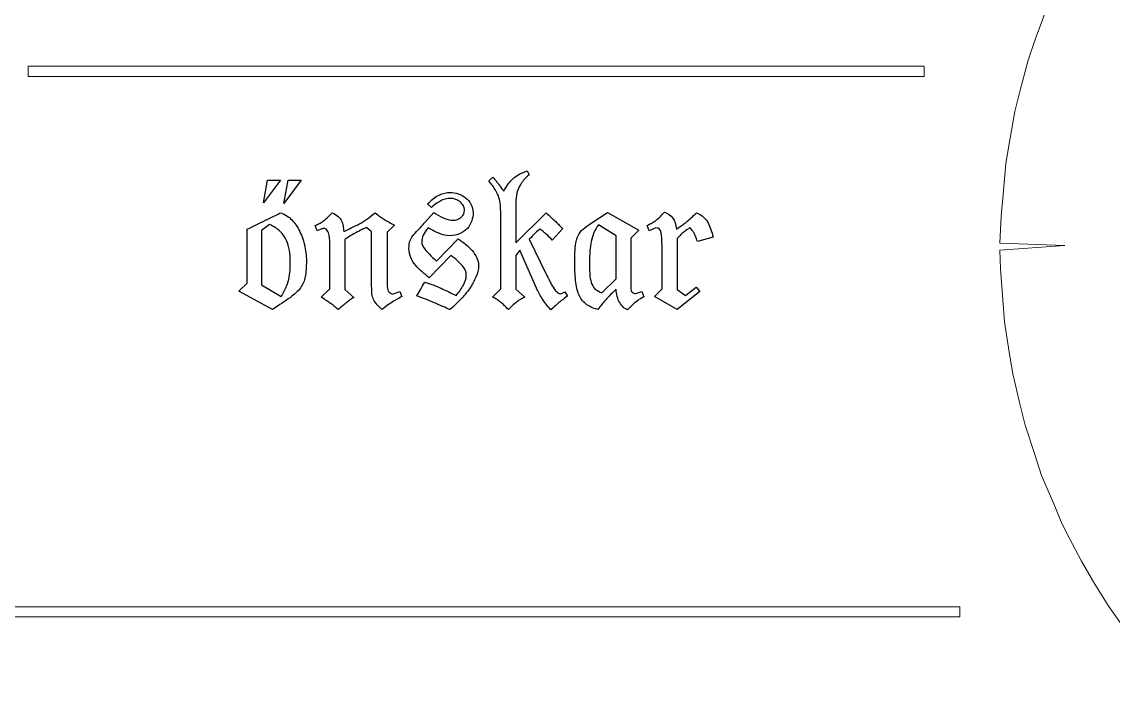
# Model space of a CAD drawing. Header units: millimetres. Extents: x -95 to 47, y 27 to 129.
# Drawn here: x -72.26 to -27.14, y 55.44 to 83.35 of the extents above; entities that cross this region are included whole.
import ezdxf

# ---------------------------------------------------------------- set-up
doc = ezdxf.new("R2010")
doc.units = ezdxf.units.MM
doc.header["$MEASUREMENT"] = 0
doc.layers.add('Capa 1', color=7, linetype='Continuous')

msp = doc.modelspace()

# ---------------------------------------------------------------- linework, layer by layer
at = {"layer": 'Capa 1', "color": 1, "lineweight": 18}
msp.add_lwpolyline([(-71.9987, 81.0924), (-34.9557, 81.0924), (-34.9557, 81.5086), (-71.9987, 81.5086), (-71.9987, 81.0924)], close=True, dxfattribs=at)
at = {"layer": 'Capa 1', "color": 1, "lineweight": 20}
msp.add_lwpolyline([(-73.6604, 58.7588), (-33.4844, 58.7588), (-33.4844, 59.1686), (-73.6604, 59.1686), (-73.6604, 58.7588)], close=True, dxfattribs=at)
at = {"layer": 'Capa 1', "color": 1, "lineweight": 18}
msp.add_open_spline([(-23.5908, 93.2665), (-23.5908, 93.2665), (-23.9907, 92.8844), (-23.9907, 92.8844), (-23.9907, 92.8844), (-23.9907, 92.8844), (-24.7502, 92.093), (-24.7502, 92.093), (-24.7502, 92.093), (-24.7502, 92.093), (-25.4702, 91.2786), (-25.4702, 91.2786), (-25.4702, 91.2786), (-25.4702, 91.2786), (-25.8741, 90.7823), (-25.8741, 90.7823), (-25.8741, 90.7823), (-25.8741, 90.7823), (-26.5427, 89.9193), (-26.5427, 89.9193), (-26.5427, 89.9193), (-26.5427, 89.9193), (-27.1755, 89.0296), (-27.1755, 89.0296), (-27.1755, 89.0296), (-27.1755, 89.0296), (-27.7714, 88.1148), (-27.7714, 88.1148), (-27.7714, 88.1148), (-27.7714, 88.1148), (-28.3294, 87.1764), (-28.3294, 87.1764), (-28.3294, 87.1764), (-28.3294, 87.1764), (-28.8485, 86.216), (-28.8485, 86.216), (-28.8485, 86.216), (-28.8485, 86.216), (-29.3279, 85.2351), (-29.3279, 85.2351), (-29.3279, 85.2351), (-29.3279, 85.2351), (-29.7668, 84.2355), (-29.7668, 84.2355), (-29.7668, 84.2355), (-29.7668, 84.2355), (-30.3627, 82.6103), (-30.3627, 82.6103), (-30.3627, 82.6103), (-30.3627, 82.6103), (-30.6603, 81.7567), (-30.6603, 81.7567), (-30.6603, 81.7567), (-30.6603, 81.7567), (-30.9813, 80.5181), (-30.9813, 80.5181), (-30.9813, 80.5181), (-30.9813, 80.5181), (-31.2081, 79.643), (-31.2081, 79.643), (-31.2081, 79.643), (-31.2081, 79.643), (-31.4268, 78.3823), (-31.4268, 78.3823), (-31.4268, 78.3823), (-31.4268, 78.3823), (-31.5813, 77.4916), (-31.5813, 77.4916), (-31.5813, 77.4916), (-31.5813, 77.4916), (-31.6963, 76.2173), (-31.6963, 76.2173), (-31.6963, 76.2173), (-31.6963, 76.2173), (-31.7775, 75.317), (-31.7775, 75.317), (-31.7775, 75.317), (-31.7775, 75.317), (-31.8221, 74.2048), (-31.8221, 74.2048), (-31.8221, 74.2048), (-31.8221, 74.2048), (-29.146, 74.1094), (-29.146, 74.1094), (-29.146, 74.1094), (-29.146, 74.1094), (-31.8325, 73.9071), (-31.8325, 73.9071), (-31.8325, 73.9071), (-31.8325, 73.9071), (-31.7954, 73.1336), (-31.7954, 73.1336), (-31.7954, 73.1336), (-31.7954, 73.1336), (-31.7013, 71.8576), (-31.7013, 71.8576), (-31.7013, 71.8576), (-31.7013, 71.8576), (-31.6348, 70.9561), (-31.6348, 70.9561), (-31.6348, 70.9561), (-31.6348, 70.9561), (-31.4367, 69.692), (-31.4367, 69.692), (-31.4367, 69.692), (-31.4367, 69.692), (-31.2967, 68.7989), (-31.2967, 68.7989), (-31.2967, 68.7989), (-31.2967, 68.7989), (-30.996, 67.5552), (-30.996, 67.5552), (-30.996, 67.5552), (-30.996, 67.5552), (-30.7835, 66.6766), (-30.7835, 66.6766), (-30.7835, 66.6766), (-30.7835, 66.6766), (-30.3821, 65.4617), (-30.3821, 65.4617), (-30.3821, 65.4617), (-30.3821, 65.4617), (-30.0985, 64.6034), (-30.0985, 64.6034), (-30.0985, 64.6034), (-30.0985, 64.6034), (-29.5992, 63.4253), (-29.5992, 63.4253), (-29.5992, 63.4253), (-29.5992, 63.4253), (-29.2464, 62.593), (-29.2464, 62.593), (-29.2464, 62.593), (-29.2464, 62.593), (-28.961, 62.0203), (-28.961, 62.0203), (-28.961, 62.0203), (-28.961, 62.0203), (-28.4508, 61.0551), (-28.4508, 61.0551), (-28.4508, 61.0551), (-28.4508, 61.0551), (-27.9016, 60.1115), (-27.9016, 60.1115), (-27.9016, 60.1115), (-27.9016, 60.1115), (-27.3143, 59.1912), (-27.3143, 59.1912), (-27.3143, 59.1912), (-27.3143, 59.1912), (-26.6898, 58.2957), (-26.6898, 58.2957), (-26.6898, 58.2957), (-26.6898, 58.2957), (-26.0292, 57.4265), (-26.0292, 57.4265), (-26.0292, 57.4265), (-26.0292, 57.4265), (-25.3336, 56.585), (-25.3336, 56.585), (-25.3336, 56.585), (-25.3336, 56.585), (-24.6042, 55.7727), (-24.6042, 55.7727), (-24.6042, 55.7727), (-24.6042, 55.7727), (-24.2965, 55.4415), (-24.2965, 55.4415)], degree=3, knots=[0, 0, 0, 0, 0.0232558, 0.0232558, 0.0232558, 0.0232558, 0.0465116, 0.0465116, 0.0465116, 0.0465116, 0.0697674, 0.0697674, 0.0697674, 0.0697674, 0.0930233, 0.0930233, 0.0930233, 0.0930233, 0.1162791, 0.1162791, 0.1162791, 0.1162791, 0.1395349, 0.1395349, 0.1395349, 0.1395349, 0.1627907, 0.1627907, 0.1627907, 0.1627907, 0.1860465, 0.1860465, 0.1860465, 0.1860465, 0.2093023, 0.2093023, 0.2093023, 0.2093023, 0.2325581, 0.2325581, 0.2325581, 0.2325581, 0.255814, 0.255814, 0.255814, 0.255814, 0.2790698, 0.2790698, 0.2790698, 0.2790698, 0.3023256, 0.3023256, 0.3023256, 0.3023256, 0.3255814, 0.3255814, 0.3255814, 0.3255814, 0.3488372, 0.3488372, 0.3488372, 0.3488372, 0.372093, 0.372093, 0.372093, 0.372093, 0.3953488, 0.3953488, 0.3953488, 0.3953488, 0.4186047, 0.4186047, 0.4186047, 0.4186047, 0.4418605, 0.4418605, 0.4418605, 0.4418605, 0.4651163, 0.4651163, 0.4651163, 0.4651163, 0.4883721, 0.4883721, 0.4883721, 0.4883721, 0.5116279, 0.5116279, 0.5116279, 0.5116279, 0.5348837, 0.5348837, 0.5348837, 0.5348837, 0.5581395, 0.5581395, 0.5581395, 0.5581395, 0.5813953, 0.5813953, 0.5813953, 0.5813953, 0.6046512, 0.6046512, 0.6046512, 0.6046512, 0.627907, 0.627907, 0.627907, 0.627907, 0.6511628, 0.6511628, 0.6511628, 0.6511628, 0.6744186, 0.6744186, 0.6744186, 0.6744186, 0.6976744, 0.6976744, 0.6976744, 0.6976744, 0.7209302, 0.7209302, 0.7209302, 0.7209302, 0.744186, 0.744186, 0.744186, 0.744186, 0.7674419, 0.7674419, 0.7674419, 0.7674419, 0.7906977, 0.7906977, 0.7906977, 0.7906977, 0.8139535, 0.8139535, 0.8139535, 0.8139535, 0.8372093, 0.8372093, 0.8372093, 0.8372093, 0.8604651, 0.8604651, 0.8604651, 0.8604651, 0.8837209, 0.8837209, 0.8837209, 0.8837209, 0.9069767, 0.9069767, 0.9069767, 0.9069767, 0.9302326, 0.9302326, 0.9302326, 0.9302326, 0.9534884, 0.9534884, 0.9534884, 0.9534884, 1, 1, 1, 1], dxfattribs=at)
at = {"layer": 'Capa 1', "color": 1, "lineweight": 25}
for points, knots in [([(-51.3742, 77.1842), (-51.5076, 77.1348), (-51.62, 77.0854), (-51.7113, 77.036), (-51.7113, 77.036), (-51.8026, 76.9866), (-51.8841, 76.9298), (-51.9557, 76.8656), (-51.9557, 76.8656), (-52.0273, 76.8014), (-52.0915, 76.7285), (-52.1483, 76.647), (-52.1483, 76.647), (-52.2051, 76.5655), (-52.2681, 76.4679), (-52.3373, 76.3544), (-52.3373, 76.3544), (-52.3916, 76.4234), (-52.4347, 76.4802), (-52.4668, 76.5246), (-52.4668, 76.5246), (-52.4989, 76.5691), (-52.5298, 76.611), (-52.5594, 76.6505), (-52.5594, 76.6505), (-52.589, 76.69), (-52.6211, 76.7308), (-52.6557, 76.7728), (-52.6557, 76.7728), (-52.6903, 76.8148), (-52.7323, 76.8655), (-52.7817, 76.9247), (-52.7817, 76.9247), (-52.7817, 76.9247), (-52.9519, 76.7764), (-52.9519, 76.7764), (-52.9519, 76.7764), (-52.8334, 76.6282), (-52.7421, 76.4999), (-52.6779, 76.3913), (-52.6779, 76.3913), (-52.6137, 76.2827), (-52.5655, 76.179), (-52.5334, 76.0802), (-52.5334, 76.0802), (-52.5013, 75.9814), (-52.4816, 75.8801), (-52.4742, 75.7765), (-52.4742, 75.7765), (-52.4668, 75.6728), (-52.4631, 75.5518), (-52.4631, 75.4134), (-52.4631, 75.4134), (-52.4631, 75.4134), (-52.4631, 72.3167), (-52.4631, 72.3167), (-52.4631, 72.3167), (-52.4631, 72.3167), (-52.7963, 71.976), (-52.7963, 71.976), (-52.7963, 71.976), (-52.7173, 71.9315), (-52.6519, 71.892), (-52.6001, 71.8574), (-52.6001, 71.8574), (-52.5483, 71.8228), (-52.5001, 71.7882), (-52.4556, 71.7536), (-52.4556, 71.7536), (-52.4111, 71.719), (-52.3654, 71.6783), (-52.3185, 71.6314), (-52.3185, 71.6314), (-52.2716, 71.5845), (-52.2111, 71.5265), (-52.1371, 71.4573), (-52.1371, 71.4573), (-52.0384, 71.561), (-51.9581, 71.6388), (-51.8963, 71.6906), (-51.8963, 71.6906), (-51.8345, 71.7424), (-51.7814, 71.7844), (-51.7369, 71.8165), (-51.7369, 71.8165), (-51.6924, 71.8486), (-51.6505, 71.8745), (-51.611, 71.8943), (-51.611, 71.8943), (-51.5715, 71.914), (-51.5222, 71.9412), (-51.4629, 71.9759), (-51.4629, 71.9759), (-51.4629, 71.9759), (-51.8407, 72.3019), (-51.8407, 72.3019), (-51.8407, 72.3019), (-51.8407, 72.3019), (-51.8407, 73.6946), (-51.8407, 73.6946), (-51.8407, 73.6946), (-51.8407, 73.6946), (-51.6702, 73.9168), (-51.6702, 73.9168), (-51.6702, 73.9168), (-51.6702, 73.9168), (-50.9888, 72.3462), (-50.9888, 72.3462), (-50.9888, 72.3462), (-50.9344, 72.2277), (-50.8578, 72.0882), (-50.7591, 71.9277), (-50.7591, 71.9277), (-50.6604, 71.7672), (-50.5369, 71.6079), (-50.3888, 71.4498), (-50.3888, 71.4498), (-50.2752, 71.5487), (-50.1924, 71.6215), (-50.1406, 71.6684), (-50.1406, 71.6684), (-50.0888, 71.7153), (-50.0455, 71.7523), (-50.0109, 71.7795), (-50.0109, 71.7795), (-49.9763, 71.8067), (-49.9393, 71.8351), (-49.8998, 71.8647), (-49.8998, 71.8647), (-49.8603, 71.8943), (-49.7936, 71.9437), (-49.6997, 72.0129), (-49.6997, 72.0129), (-49.6997, 72.0129), (-49.8109, 72.1831), (-49.8109, 72.1831), (-49.8109, 72.1831), (-49.8109, 72.1831), (-49.9811, 72.1092), (-49.9811, 72.1092), (-49.9811, 72.1092), (-50.0256, 72.114), (-50.0663, 72.1276), (-50.1034, 72.1498), (-50.1034, 72.1498), (-50.1405, 72.172), (-50.18, 72.2128), (-50.222, 72.2721), (-50.222, 72.2721), (-50.264, 72.3314), (-50.3134, 72.4117), (-50.3702, 72.5129), (-50.3702, 72.5129), (-50.427, 72.6141), (-50.4974, 72.7512), (-50.5814, 72.924), (-50.5814, 72.924), (-50.5814, 72.924), (-51.2852, 74.3612), (-51.2852, 74.3612), (-51.2852, 74.3612), (-51.2011, 74.4501), (-51.1183, 74.5341), (-51.0368, 74.6131), (-51.0368, 74.6131), (-50.9553, 74.6921), (-50.8875, 74.7514), (-50.8332, 74.791), (-50.8332, 74.791), (-50.7541, 74.7268), (-50.6713, 74.6539), (-50.585, 74.5724), (-50.585, 74.5724), (-50.4986, 74.4909), (-50.4159, 74.4106), (-50.3368, 74.3316), (-50.3368, 74.3316), (-50.3368, 74.3316), (-49.9072, 74.7982), (-49.9072, 74.7982), (-49.9072, 74.7982), (-49.9714, 74.8724), (-50.0282, 74.9341), (-50.0776, 74.9835), (-50.0776, 74.9835), (-50.127, 75.0329), (-50.1763, 75.0798), (-50.2257, 75.1242), (-50.2257, 75.1242), (-50.2751, 75.1687), (-50.3282, 75.2168), (-50.385, 75.2687), (-50.385, 75.2687), (-50.4418, 75.3205), (-50.5097, 75.3835), (-50.5887, 75.4577), (-50.5887, 75.4577), (-50.5887, 75.4577), (-51.8408, 74.2203), (-51.8408, 74.2203), (-51.8408, 74.2203), (-51.8408, 74.2203), (-51.8408, 75.428), (-51.8408, 75.428), (-51.8408, 75.428), (-51.8408, 75.5909), (-51.8408, 75.7391), (-51.8408, 75.8725), (-51.8408, 75.8725), (-51.8408, 76.0107), (-51.8247, 76.1428), (-51.7926, 76.2687), (-51.7926, 76.2687), (-51.7605, 76.3946), (-51.7062, 76.5194), (-51.6296, 76.6429), (-51.6296, 76.6429), (-51.553, 76.7664), (-51.4407, 76.8948), (-51.2925, 77.028), (-51.2925, 77.028), (-51.2925, 77.028), (-51.3742, 77.1842), (-51.3742, 77.1842)], [0, 0, 0, 0, 0.0175439, 0.0175439, 0.0175439, 0.0175439, 0.0350877, 0.0350877, 0.0350877, 0.0350877, 0.0526316, 0.0526316, 0.0526316, 0.0526316, 0.0701754, 0.0701754, 0.0701754, 0.0701754, 0.0877193, 0.0877193, 0.0877193, 0.0877193, 0.1052632, 0.1052632, 0.1052632, 0.1052632, 0.122807, 0.122807, 0.122807, 0.122807, 0.1403509, 0.1403509, 0.1403509, 0.1403509, 0.1578947, 0.1578947, 0.1578947, 0.1578947, 0.1754386, 0.1754386, 0.1754386, 0.1754386, 0.1929825, 0.1929825, 0.1929825, 0.1929825, 0.2105263, 0.2105263, 0.2105263, 0.2105263, 0.2280702, 0.2280702, 0.2280702, 0.2280702, 0.245614, 0.245614, 0.245614, 0.245614, 0.2631579, 0.2631579, 0.2631579, 0.2631579, 0.2807018, 0.2807018, 0.2807018, 0.2807018, 0.2982456, 0.2982456, 0.2982456, 0.2982456, 0.3157895, 0.3157895, 0.3157895, 0.3157895, 0.3333333, 0.3333333, 0.3333333, 0.3333333, 0.3508772, 0.3508772, 0.3508772, 0.3508772, 0.3684211, 0.3684211, 0.3684211, 0.3684211, 0.3859649, 0.3859649, 0.3859649, 0.3859649, 0.4035088, 0.4035088, 0.4035088, 0.4035088, 0.4210526, 0.4210526, 0.4210526, 0.4210526, 0.4385965, 0.4385965, 0.4385965, 0.4385965, 0.4561404, 0.4561404, 0.4561404, 0.4561404, 0.4736842, 0.4736842, 0.4736842, 0.4736842, 0.4912281, 0.4912281, 0.4912281, 0.4912281, 0.5087719, 0.5087719, 0.5087719, 0.5087719, 0.5263158, 0.5263158, 0.5263158, 0.5263158, 0.5438596, 0.5438596, 0.5438596, 0.5438596, 0.5614035, 0.5614035, 0.5614035, 0.5614035, 0.5789474, 0.5789474, 0.5789474, 0.5789474, 0.5964912, 0.5964912, 0.5964912, 0.5964912, 0.6140351, 0.6140351, 0.6140351, 0.6140351, 0.6315789, 0.6315789, 0.6315789, 0.6315789, 0.6491228, 0.6491228, 0.6491228, 0.6491228, 0.6666667, 0.6666667, 0.6666667, 0.6666667, 0.6842105, 0.6842105, 0.6842105, 0.6842105, 0.7017544, 0.7017544, 0.7017544, 0.7017544, 0.7192982, 0.7192982, 0.7192982, 0.7192982, 0.7368421, 0.7368421, 0.7368421, 0.7368421, 0.754386, 0.754386, 0.754386, 0.754386, 0.7719298, 0.7719298, 0.7719298, 0.7719298, 0.7894737, 0.7894737, 0.7894737, 0.7894737, 0.8070175, 0.8070175, 0.8070175, 0.8070175, 0.8245614, 0.8245614, 0.8245614, 0.8245614, 0.8421053, 0.8421053, 0.8421053, 0.8421053, 0.8596491, 0.8596491, 0.8596491, 0.8596491, 0.877193, 0.877193, 0.877193, 0.877193, 0.8947368, 0.8947368, 0.8947368, 0.8947368, 0.9122807, 0.9122807, 0.9122807, 0.9122807, 0.9298246, 0.9298246, 0.9298246, 0.9298246, 0.9473684, 0.9473684, 0.9473684, 0.9473684, 0.9649123, 0.9649123, 0.9649123, 0.9649123, 1, 1, 1, 1]), ([(-62.1037, 76.8062), (-62.1037, 76.8062), (-62.2739, 75.8655), (-62.2739, 75.8655), (-62.2739, 75.8655), (-62.2739, 75.8655), (-61.5701, 76.8062), (-61.5701, 76.8062), (-61.5701, 76.8062), (-61.5701, 76.8062), (-62.1037, 76.8062), (-62.1037, 76.8062)], [0, 0, 0, 0, 0.25, 0.25, 0.25, 0.25, 0.5, 0.5, 0.5, 0.5, 1, 1, 1, 1]), ([(-61.2516, 76.8062), (-61.2516, 76.8062), (-61.4295, 75.8433), (-61.4295, 75.8433), (-61.4295, 75.8433), (-61.4295, 75.8433), (-60.7182, 76.8062), (-60.7182, 76.8062), (-60.7182, 76.8062), (-60.7182, 76.8062), (-61.2516, 76.8062), (-61.2516, 76.8062)], [0, 0, 0, 0, 0.25, 0.25, 0.25, 0.25, 0.5, 0.5, 0.5, 0.5, 1, 1, 1, 1]), ([(-55.4631, 74.8357), (-55.2902, 74.737), (-55.1359, 74.658), (-55.0001, 74.5987), (-55.0001, 74.5987), (-54.8643, 74.5394), (-54.7222, 74.5097), (-54.5739, 74.5097), (-54.5739, 74.5097), (-54.411, 74.5097), (-54.2678, 74.5381), (-54.1443, 74.5949), (-54.1443, 74.5949), (-54.0209, 74.6517), (-53.9196, 74.7246), (-53.8406, 74.8135), (-53.8406, 74.8135), (-53.7615, 74.9024), (-53.7023, 75.0037), (-53.6628, 75.1172), (-53.6628, 75.1172), (-53.6233, 75.2308), (-53.6036, 75.3444), (-53.6036, 75.458), (-53.6036, 75.458), (-53.6036, 75.5912), (-53.6332, 75.7097), (-53.6924, 75.8135), (-53.6924, 75.8135), (-53.7516, 75.9173), (-53.827, 76.005), (-53.9184, 76.0765), (-53.9184, 76.0765), (-54.0098, 76.1481), (-54.1111, 76.2024), (-54.2221, 76.2394), (-54.2221, 76.2394), (-54.3332, 76.2764), (-54.4406, 76.2949), (-54.5443, 76.2949), (-54.5443, 76.2949), (-54.6974, 76.2949), (-54.853, 76.2591), (-55.0111, 76.1875), (-55.0111, 76.1875), (-55.1691, 76.1159), (-55.3272, 75.9937), (-55.4853, 75.8208), (-55.4853, 75.8208), (-55.4853, 75.8208), (-55.3298, 75.6802), (-55.3298, 75.6802), (-55.3298, 75.6802), (-55.1519, 75.8234), (-55.0062, 75.9209), (-54.8927, 75.9727), (-54.8927, 75.9727), (-54.7791, 76.0245), (-54.6655, 76.0505), (-54.5519, 76.0505), (-54.5519, 76.0505), (-54.4779, 76.0505), (-54.4051, 76.0369), (-54.3334, 76.0098), (-54.3334, 76.0098), (-54.2617, 75.9827), (-54.1975, 75.9469), (-54.1408, 75.9024), (-54.1408, 75.9024), (-54.0841, 75.8579), (-54.0396, 75.806), (-54.0075, 75.7467), (-54.0075, 75.7467), (-53.9754, 75.6874), (-53.9593, 75.6256), (-53.9593, 75.5614), (-53.9593, 75.5614), (-53.9593, 75.4479), (-54.005, 75.3504), (-54.0963, 75.2688), (-54.0963, 75.2688), (-54.1876, 75.1873), (-54.295, 75.1465), (-54.4185, 75.1465), (-54.4185, 75.1465), (-54.5569, 75.1465), (-54.6989, 75.1823), (-54.8446, 75.254), (-54.8446, 75.254), (-54.9903, 75.3257), (-55.1174, 75.3985), (-55.2261, 75.4725), (-55.2261, 75.4725), (-55.2261, 75.4725), (-55.5817, 75.0726), (-55.5817, 75.0726), (-55.5817, 75.0726), (-55.7002, 74.9392), (-55.8014, 74.8293), (-55.8853, 74.7429), (-55.8853, 74.7429), (-55.9693, 74.6565), (-56.0396, 74.5774), (-56.0965, 74.5058), (-56.0965, 74.5058), (-56.1533, 74.4342), (-56.1941, 74.3601), (-56.2188, 74.2836), (-56.2188, 74.2836), (-56.2435, 74.207), (-56.2559, 74.1095), (-56.2559, 73.991), (-56.2559, 73.991), (-56.2559, 73.8477), (-56.23, 73.718), (-56.1781, 73.6019), (-56.1781, 73.6019), (-56.1263, 73.4858), (-56.0596, 73.3797), (-55.978, 73.2833), (-55.978, 73.2833), (-55.8965, 73.187), (-55.8063, 73.0969), (-55.7076, 73.0129), (-55.7076, 73.0129), (-55.6089, 72.9289), (-55.5151, 72.8475), (-55.4261, 72.7685), (-55.4261, 72.7685), (-55.4261, 72.7685), (-54.5297, 73.6871), (-54.5297, 73.6871), (-54.5297, 73.6871), (-54.3124, 73.534), (-54.1506, 73.392), (-54.0444, 73.2612), (-54.0444, 73.2612), (-53.9382, 73.1304), (-53.8851, 73.0007), (-53.8851, 72.8723), (-53.8851, 72.8723), (-53.8851, 72.7439), (-53.9258, 72.608), (-54.0073, 72.4648), (-54.0073, 72.4648), (-54.0888, 72.3215), (-54.1888, 72.1783), (-54.3074, 72.0351), (-54.3074, 72.0351), (-54.505, 72.1388), (-54.7124, 72.24), (-54.9297, 72.3388), (-54.9297, 72.3388), (-55.147, 72.4376), (-55.3717, 72.5215), (-55.6038, 72.5905), (-55.6038, 72.5905), (-55.668, 72.477), (-55.7236, 72.3783), (-55.7705, 72.2943), (-55.7705, 72.2943), (-55.8175, 72.2103), (-55.873, 72.1189), (-55.9372, 72.0201), (-55.9372, 72.0201), (-55.7988, 71.9756), (-55.6506, 71.9213), (-55.4926, 71.8571), (-55.4926, 71.8571), (-55.3346, 71.7929), (-55.1864, 71.7312), (-55.0481, 71.6719), (-55.0481, 71.6719), (-54.9098, 71.6127), (-54.795, 71.5621), (-54.7037, 71.5201), (-54.7037, 71.5201), (-54.6124, 71.4781), (-54.5667, 71.4571), (-54.5667, 71.4571), (-54.5667, 71.4571), (-54.4234, 71.5756), (-54.2801, 71.7089), (-54.1369, 71.857), (-54.1369, 71.857), (-53.9937, 72.0052), (-53.8665, 72.1595), (-53.7554, 72.32), (-53.7554, 72.32), (-53.6442, 72.4805), (-53.5541, 72.641), (-53.485, 72.8016), (-53.485, 72.8016), (-53.4159, 72.9621), (-53.3813, 73.1165), (-53.3813, 73.2646), (-53.3813, 73.2646), (-53.3813, 73.3832), (-53.406, 73.4944), (-53.4553, 73.5981), (-53.4553, 73.5981), (-53.5047, 73.7018), (-53.5689, 73.8006), (-53.6479, 73.8944), (-53.6479, 73.8944), (-53.727, 73.9882), (-53.8159, 74.0747), (-53.9147, 74.1537), (-53.9147, 74.1537), (-54.0135, 74.2328), (-54.1147, 74.3069), (-54.2184, 74.3761), (-54.2184, 74.3761), (-54.2184, 74.3761), (-55.1148, 73.4573), (-55.1148, 73.4573), (-55.1148, 73.4573), (-55.2333, 73.5709), (-55.332, 73.666), (-55.4111, 73.7426), (-55.4111, 73.7426), (-55.4902, 73.8192), (-55.5531, 73.8871), (-55.6, 73.9463), (-55.6, 73.9463), (-55.6469, 74.0055), (-55.6802, 74.0599), (-55.6999, 74.1093), (-55.6999, 74.1093), (-55.7196, 74.1587), (-55.7295, 74.2106), (-55.7295, 74.2648), (-55.7295, 74.2648), (-55.7295, 74.3537), (-55.7073, 74.4426), (-55.6628, 74.5316), (-55.6628, 74.5316), (-55.6183, 74.6205), (-55.5517, 74.7217), (-55.4629, 74.8352), (-55.4629, 74.8352), (-55.4629, 74.8352), (-55.4631, 74.8357), (-55.4631, 74.8357)], [0, 0, 0, 0, 0.016129, 0.016129, 0.016129, 0.016129, 0.0322581, 0.0322581, 0.0322581, 0.0322581, 0.0483871, 0.0483871, 0.0483871, 0.0483871, 0.0645161, 0.0645161, 0.0645161, 0.0645161, 0.0806452, 0.0806452, 0.0806452, 0.0806452, 0.0967742, 0.0967742, 0.0967742, 0.0967742, 0.1129032, 0.1129032, 0.1129032, 0.1129032, 0.1290323, 0.1290323, 0.1290323, 0.1290323, 0.1451613, 0.1451613, 0.1451613, 0.1451613, 0.1612903, 0.1612903, 0.1612903, 0.1612903, 0.1774194, 0.1774194, 0.1774194, 0.1774194, 0.1935484, 0.1935484, 0.1935484, 0.1935484, 0.2096774, 0.2096774, 0.2096774, 0.2096774, 0.2258065, 0.2258065, 0.2258065, 0.2258065, 0.2419355, 0.2419355, 0.2419355, 0.2419355, 0.2580645, 0.2580645, 0.2580645, 0.2580645, 0.2741935, 0.2741935, 0.2741935, 0.2741935, 0.2903226, 0.2903226, 0.2903226, 0.2903226, 0.3064516, 0.3064516, 0.3064516, 0.3064516, 0.3225806, 0.3225806, 0.3225806, 0.3225806, 0.3387097, 0.3387097, 0.3387097, 0.3387097, 0.3548387, 0.3548387, 0.3548387, 0.3548387, 0.3709677, 0.3709677, 0.3709677, 0.3709677, 0.3870968, 0.3870968, 0.3870968, 0.3870968, 0.4032258, 0.4032258, 0.4032258, 0.4032258, 0.4193548, 0.4193548, 0.4193548, 0.4193548, 0.4354839, 0.4354839, 0.4354839, 0.4354839, 0.4516129, 0.4516129, 0.4516129, 0.4516129, 0.4677419, 0.4677419, 0.4677419, 0.4677419, 0.483871, 0.483871, 0.483871, 0.483871, 0.5, 0.5, 0.5, 0.5, 0.516129, 0.516129, 0.516129, 0.516129, 0.5322581, 0.5322581, 0.5322581, 0.5322581, 0.5483871, 0.5483871, 0.5483871, 0.5483871, 0.5645161, 0.5645161, 0.5645161, 0.5645161, 0.5806452, 0.5806452, 0.5806452, 0.5806452, 0.5967742, 0.5967742, 0.5967742, 0.5967742, 0.6129032, 0.6129032, 0.6129032, 0.6129032, 0.6290323, 0.6290323, 0.6290323, 0.6290323, 0.6451613, 0.6451613, 0.6451613, 0.6451613, 0.6612903, 0.6612903, 0.6612903, 0.6612903, 0.6774194, 0.6774194, 0.6774194, 0.6774194, 0.6935484, 0.6935484, 0.6935484, 0.6935484, 0.7096774, 0.7096774, 0.7096774, 0.7096774, 0.7258065, 0.7258065, 0.7258065, 0.7258065, 0.7419355, 0.7419355, 0.7419355, 0.7419355, 0.7580645, 0.7580645, 0.7580645, 0.7580645, 0.7741935, 0.7741935, 0.7741935, 0.7741935, 0.7903226, 0.7903226, 0.7903226, 0.7903226, 0.8064516, 0.8064516, 0.8064516, 0.8064516, 0.8225806, 0.8225806, 0.8225806, 0.8225806, 0.8387097, 0.8387097, 0.8387097, 0.8387097, 0.8548387, 0.8548387, 0.8548387, 0.8548387, 0.8709677, 0.8709677, 0.8709677, 0.8709677, 0.8870968, 0.8870968, 0.8870968, 0.8870968, 0.9032258, 0.9032258, 0.9032258, 0.9032258, 0.9193548, 0.9193548, 0.9193548, 0.9193548, 0.9354839, 0.9354839, 0.9354839, 0.9354839, 0.9516129, 0.9516129, 0.9516129, 0.9516129, 0.9677419, 0.9677419, 0.9677419, 0.9677419, 1, 1, 1, 1]), ([(-61.9036, 71.4575), (-61.6023, 71.6501), (-61.359, 71.8131), (-61.1738, 71.9464), (-61.1738, 71.9464), (-60.9886, 72.0797), (-60.8453, 72.2155), (-60.7441, 72.3538), (-60.7441, 72.3538), (-60.6429, 72.4921), (-60.5762, 72.6464), (-60.5441, 72.8168), (-60.5441, 72.8168), (-60.512, 72.9872), (-60.4959, 73.2033), (-60.4959, 73.4651), (-60.4959, 73.4651), (-60.4959, 73.6922), (-60.5231, 73.917), (-60.5774, 74.1393), (-60.5774, 74.1393), (-60.6317, 74.3616), (-60.7071, 74.5641), (-60.8034, 74.7468), (-60.8034, 74.7468), (-60.8997, 74.9295), (-61.0145, 75.0838), (-61.1478, 75.2098), (-61.1478, 75.2098), (-61.2811, 75.3358), (-61.4243, 75.4161), (-61.5775, 75.4506), (-61.5775, 75.4506), (-61.6762, 75.3962), (-61.8478, 75.3097), (-62.0923, 75.1913), (-62.0923, 75.1913), (-62.3368, 75.0728), (-62.622, 74.9345), (-62.948, 74.7764), (-62.948, 74.7764), (-62.948, 74.7764), (-62.948, 72.554), (-62.948, 72.554), (-62.948, 72.554), (-62.948, 72.554), (-63.2962, 72.2131), (-63.2962, 72.2131), (-63.2962, 72.2131), (-63.2962, 72.2131), (-61.9036, 71.4575), (-61.9036, 71.4575)], [0, 0, 0, 0, 0.0714286, 0.0714286, 0.0714286, 0.0714286, 0.1428571, 0.1428571, 0.1428571, 0.1428571, 0.2142857, 0.2142857, 0.2142857, 0.2142857, 0.2857143, 0.2857143, 0.2857143, 0.2857143, 0.3571429, 0.3571429, 0.3571429, 0.3571429, 0.4285714, 0.4285714, 0.4285714, 0.4285714, 0.5, 0.5, 0.5, 0.5, 0.5714286, 0.5714286, 0.5714286, 0.5714286, 0.6428571, 0.6428571, 0.6428571, 0.6428571, 0.7142857, 0.7142857, 0.7142857, 0.7142857, 0.7857143, 0.7857143, 0.7857143, 0.7857143, 0.8571429, 0.8571429, 0.8571429, 0.8571429, 1, 1, 1, 1]), ([(-57.3758, 71.4575), (-57.1535, 71.6304), (-56.9732, 71.7563), (-56.8349, 71.8353), (-56.8349, 71.8353), (-56.6966, 71.9143), (-56.6028, 71.9661), (-56.5535, 71.9908), (-56.5535, 71.9908), (-56.5535, 71.9908), (-56.6349, 72.1983), (-56.6349, 72.1983), (-56.6349, 72.1983), (-56.6349, 72.1983), (-56.9313, 72.0945), (-56.9313, 72.0945), (-56.9313, 72.0945), (-57.0153, 72.1192), (-57.0745, 72.16), (-57.1091, 72.2168), (-57.1091, 72.2168), (-57.1437, 72.2736), (-57.161, 72.3686), (-57.161, 72.5019), (-57.161, 72.5019), (-57.161, 72.5019), (-57.161, 74.6504), (-57.161, 74.6504), (-57.161, 74.6504), (-57.161, 74.6504), (-56.8571, 74.9393), (-56.8571, 74.9393), (-56.8571, 74.9393), (-56.9757, 75.0035), (-57.0683, 75.0554), (-57.135, 75.0948), (-57.135, 75.0948), (-57.2016, 75.1343), (-57.2597, 75.1701), (-57.3091, 75.2022), (-57.3091, 75.2022), (-57.3585, 75.2343), (-57.4079, 75.2689), (-57.4573, 75.306), (-57.4573, 75.306), (-57.5067, 75.3431), (-57.5733, 75.3912), (-57.6573, 75.4505), (-57.6573, 75.4505), (-57.8894, 75.2529), (-58.1117, 75.0998), (-58.324, 74.9911), (-58.324, 74.9911), (-58.5364, 74.8824), (-58.7463, 74.7787), (-58.9539, 74.68), (-58.9539, 74.68), (-58.9587, 74.7639), (-58.9673, 74.843), (-58.9797, 74.917), (-58.9797, 74.917), (-58.9921, 74.9911), (-59.0143, 75.0602), (-59.0464, 75.1244), (-59.0464, 75.1244), (-59.0785, 75.1886), (-59.1254, 75.2491), (-59.1871, 75.3059), (-59.1871, 75.3059), (-59.2488, 75.3627), (-59.3315, 75.4134), (-59.4352, 75.4578), (-59.4352, 75.4578), (-59.5143, 75.3689), (-59.5835, 75.2972), (-59.6427, 75.2429), (-59.6427, 75.2429), (-59.7019, 75.1886), (-59.7575, 75.1429), (-59.8093, 75.1058), (-59.8093, 75.1058), (-59.8612, 75.0687), (-59.913, 75.0366), (-59.9648, 75.0095), (-59.9648, 75.0095), (-60.0166, 74.9824), (-60.0723, 74.954), (-60.1316, 74.9243), (-60.1316, 74.9243), (-60.1316, 74.9243), (-60.0574, 74.7095), (-60.0574, 74.7095), (-60.0574, 74.7095), (-60.0426, 74.7145), (-60.0093, 74.7268), (-59.9575, 74.7466), (-59.9575, 74.7466), (-59.9057, 74.7663), (-59.8612, 74.7836), (-59.8241, 74.7985), (-59.8241, 74.7985), (-59.787, 74.8133), (-59.766, 74.8208), (-59.761, 74.8208), (-59.761, 74.8208), (-59.6918, 74.7961), (-59.6412, 74.7491), (-59.6092, 74.6799), (-59.6092, 74.6799), (-59.5772, 74.6107), (-59.555, 74.5341), (-59.5426, 74.4502), (-59.5426, 74.4502), (-59.5302, 74.3662), (-59.5241, 74.2774), (-59.5241, 74.1836), (-59.5241, 74.1836), (-59.5241, 74.0947), (-59.5241, 74.0181), (-59.5241, 73.9539), (-59.5241, 73.9539), (-59.5241, 73.9539), (-59.5241, 72.3091), (-59.5241, 72.3091), (-59.5241, 72.3091), (-59.5241, 72.3091), (-59.8797, 71.9684), (-59.8797, 71.9684), (-59.8797, 71.9684), (-59.7858, 71.9092), (-59.7104, 71.8598), (-59.6536, 71.8202), (-59.6536, 71.8202), (-59.5968, 71.7806), (-59.5449, 71.7448), (-59.4981, 71.7127), (-59.4981, 71.7127), (-59.4512, 71.6806), (-59.4043, 71.6448), (-59.3574, 71.6053), (-59.3574, 71.6053), (-59.3105, 71.5658), (-59.2524, 71.5165), (-59.1832, 71.4572), (-59.1832, 71.4572), (-59.1092, 71.5164), (-59.0487, 71.567), (-59.0018, 71.609), (-59.0018, 71.609), (-58.9548, 71.651), (-58.9091, 71.6905), (-58.8647, 71.7276), (-58.8647, 71.7276), (-58.8202, 71.7647), (-58.7733, 71.8005), (-58.724, 71.8351), (-58.724, 71.8351), (-58.6746, 71.8697), (-58.613, 71.9116), (-58.539, 71.9609), (-58.539, 71.9609), (-58.539, 71.9609), (-58.9019, 72.2795), (-58.9019, 72.2795), (-58.9019, 72.2795), (-58.9019, 72.2795), (-58.9019, 74.3538), (-58.9019, 74.3538), (-58.9019, 74.3538), (-58.8082, 74.423), (-58.7094, 74.4872), (-58.6056, 74.5464), (-58.6056, 74.5464), (-58.5018, 74.6056), (-58.4055, 74.6575), (-58.3167, 74.7019), (-58.3167, 74.7019), (-58.2278, 74.7464), (-58.155, 74.7822), (-58.0982, 74.8094), (-58.0982, 74.8094), (-58.0414, 74.8366), (-58.013, 74.8502), (-58.013, 74.8502), (-58.013, 74.8502), (-58.013, 74.8502), (-57.7982, 74.6723), (-57.7982, 74.6723), (-57.7982, 74.6723), (-57.7982, 74.6723), (-57.7982, 72.5313), (-57.7982, 72.5313), (-57.7982, 72.5313), (-57.7982, 72.3881), (-57.7958, 72.2696), (-57.7907, 72.1758), (-57.7907, 72.1758), (-57.7857, 72.082), (-57.7697, 71.9993), (-57.7425, 71.9277), (-57.7425, 71.9277), (-57.7154, 71.8561), (-57.6734, 71.7845), (-57.6166, 71.7128), (-57.6166, 71.7128), (-57.5598, 71.6411), (-57.4795, 71.5559), (-57.3758, 71.4572), (-57.3758, 71.4572), (-57.3758, 71.4572), (-57.3758, 71.4575), (-57.3758, 71.4575)], [0, 0, 0, 0, 0.0185185, 0.0185185, 0.0185185, 0.0185185, 0.037037, 0.037037, 0.037037, 0.037037, 0.0555556, 0.0555556, 0.0555556, 0.0555556, 0.0740741, 0.0740741, 0.0740741, 0.0740741, 0.0925926, 0.0925926, 0.0925926, 0.0925926, 0.1111111, 0.1111111, 0.1111111, 0.1111111, 0.1296296, 0.1296296, 0.1296296, 0.1296296, 0.1481481, 0.1481481, 0.1481481, 0.1481481, 0.1666667, 0.1666667, 0.1666667, 0.1666667, 0.1851852, 0.1851852, 0.1851852, 0.1851852, 0.2037037, 0.2037037, 0.2037037, 0.2037037, 0.2222222, 0.2222222, 0.2222222, 0.2222222, 0.2407407, 0.2407407, 0.2407407, 0.2407407, 0.2592593, 0.2592593, 0.2592593, 0.2592593, 0.2777778, 0.2777778, 0.2777778, 0.2777778, 0.2962963, 0.2962963, 0.2962963, 0.2962963, 0.3148148, 0.3148148, 0.3148148, 0.3148148, 0.3333333, 0.3333333, 0.3333333, 0.3333333, 0.3518519, 0.3518519, 0.3518519, 0.3518519, 0.3703704, 0.3703704, 0.3703704, 0.3703704, 0.3888889, 0.3888889, 0.3888889, 0.3888889, 0.4074074, 0.4074074, 0.4074074, 0.4074074, 0.4259259, 0.4259259, 0.4259259, 0.4259259, 0.4444444, 0.4444444, 0.4444444, 0.4444444, 0.462963, 0.462963, 0.462963, 0.462963, 0.4814815, 0.4814815, 0.4814815, 0.4814815, 0.5, 0.5, 0.5, 0.5, 0.5185185, 0.5185185, 0.5185185, 0.5185185, 0.537037, 0.537037, 0.537037, 0.537037, 0.5555556, 0.5555556, 0.5555556, 0.5555556, 0.5740741, 0.5740741, 0.5740741, 0.5740741, 0.5925926, 0.5925926, 0.5925926, 0.5925926, 0.6111111, 0.6111111, 0.6111111, 0.6111111, 0.6296296, 0.6296296, 0.6296296, 0.6296296, 0.6481481, 0.6481481, 0.6481481, 0.6481481, 0.6666667, 0.6666667, 0.6666667, 0.6666667, 0.6851852, 0.6851852, 0.6851852, 0.6851852, 0.7037037, 0.7037037, 0.7037037, 0.7037037, 0.7222222, 0.7222222, 0.7222222, 0.7222222, 0.7407407, 0.7407407, 0.7407407, 0.7407407, 0.7592593, 0.7592593, 0.7592593, 0.7592593, 0.7777778, 0.7777778, 0.7777778, 0.7777778, 0.7962963, 0.7962963, 0.7962963, 0.7962963, 0.8148148, 0.8148148, 0.8148148, 0.8148148, 0.8333333, 0.8333333, 0.8333333, 0.8333333, 0.8518519, 0.8518519, 0.8518519, 0.8518519, 0.8703704, 0.8703704, 0.8703704, 0.8703704, 0.8888889, 0.8888889, 0.8888889, 0.8888889, 0.9074074, 0.9074074, 0.9074074, 0.9074074, 0.9259259, 0.9259259, 0.9259259, 0.9259259, 0.9444444, 0.9444444, 0.9444444, 0.9444444, 0.962963, 0.962963, 0.962963, 0.962963, 1, 1, 1, 1]), ([(-48.0528, 75.4653), (-48.0528, 75.4653), (-48.7197, 75.0283), (-48.7197, 75.0283), (-48.7197, 75.0283), (-48.8529, 74.9394), (-48.964, 74.8579), (-49.053, 74.7838), (-49.053, 74.7838), (-49.1419, 74.7097), (-49.2123, 74.6183), (-49.2642, 74.5097), (-49.2642, 74.5097), (-49.316, 74.401), (-49.3518, 74.2652), (-49.3716, 74.1023), (-49.3716, 74.1023), (-49.3913, 73.9394), (-49.4012, 73.7295), (-49.4012, 73.4727), (-49.4012, 73.4727), (-49.4012, 73.1517), (-49.3901, 72.8788), (-49.3679, 72.654), (-49.3679, 72.654), (-49.3457, 72.4293), (-49.3012, 72.2379), (-49.2346, 72.0799), (-49.2346, 72.0799), (-49.168, 71.9219), (-49.0717, 71.7935), (-48.9457, 71.6947), (-48.9457, 71.6947), (-48.8197, 71.5959), (-48.6555, 71.5169), (-48.4531, 71.4576), (-48.4531, 71.4576), (-48.3889, 71.5366), (-48.3358, 71.6032), (-48.2938, 71.6576), (-48.2938, 71.6576), (-48.2518, 71.7119), (-48.2074, 71.7663), (-48.1604, 71.8206), (-48.1604, 71.8206), (-48.1134, 71.8749), (-48.0542, 71.9391), (-47.9826, 72.0132), (-47.9826, 72.0132), (-47.911, 72.0873), (-47.8135, 72.1836), (-47.69, 72.3022), (-47.69, 72.3022), (-47.69, 72.1984), (-47.6764, 72.0983), (-47.6492, 72.002), (-47.6492, 72.002), (-47.622, 71.9057), (-47.5862, 71.8205), (-47.5418, 71.7464), (-47.5418, 71.7464), (-47.4974, 71.6723), (-47.4481, 71.6094), (-47.3937, 71.5575), (-47.3937, 71.5575), (-47.3394, 71.5056), (-47.2825, 71.4699), (-47.2231, 71.4501), (-47.2231, 71.4501), (-47.1985, 71.4648), (-47.169, 71.492), (-47.1344, 71.5316), (-47.1344, 71.5316), (-47.0998, 71.5712), (-47.0566, 71.6156), (-47.0047, 71.665), (-47.0047, 71.665), (-46.9529, 71.7144), (-46.8886, 71.7675), (-46.8121, 71.8243), (-46.8121, 71.8243), (-46.7355, 71.8811), (-46.6454, 71.9342), (-46.5417, 71.9835), (-46.5417, 71.9835), (-46.5417, 71.9835), (-46.6231, 72.206), (-46.6231, 72.206), (-46.6231, 72.206), (-46.6231, 72.206), (-46.8824, 72.1169), (-46.8824, 72.1169), (-46.8824, 72.1169), (-46.9368, 72.1169), (-46.9838, 72.1354), (-47.0233, 72.1725), (-47.0233, 72.1725), (-47.0628, 72.2096), (-47.0825, 72.2701), (-47.0825, 72.354), (-47.0825, 72.354), (-47.0825, 72.354), (-47.0825, 74.4062), (-47.0825, 74.4062), (-47.0825, 74.4062), (-47.0825, 74.4062), (-46.749, 74.732), (-46.749, 74.732), (-46.749, 74.732), (-46.749, 74.732), (-48.0528, 75.4653), (-48.0528, 75.4653)], [0, 0, 0, 0, 0.0344828, 0.0344828, 0.0344828, 0.0344828, 0.0689655, 0.0689655, 0.0689655, 0.0689655, 0.1034483, 0.1034483, 0.1034483, 0.1034483, 0.137931, 0.137931, 0.137931, 0.137931, 0.1724138, 0.1724138, 0.1724138, 0.1724138, 0.2068966, 0.2068966, 0.2068966, 0.2068966, 0.2413793, 0.2413793, 0.2413793, 0.2413793, 0.2758621, 0.2758621, 0.2758621, 0.2758621, 0.3103448, 0.3103448, 0.3103448, 0.3103448, 0.3448276, 0.3448276, 0.3448276, 0.3448276, 0.3793103, 0.3793103, 0.3793103, 0.3793103, 0.4137931, 0.4137931, 0.4137931, 0.4137931, 0.4482759, 0.4482759, 0.4482759, 0.4482759, 0.4827586, 0.4827586, 0.4827586, 0.4827586, 0.5172414, 0.5172414, 0.5172414, 0.5172414, 0.5517241, 0.5517241, 0.5517241, 0.5517241, 0.5862069, 0.5862069, 0.5862069, 0.5862069, 0.6206897, 0.6206897, 0.6206897, 0.6206897, 0.6551724, 0.6551724, 0.6551724, 0.6551724, 0.6896552, 0.6896552, 0.6896552, 0.6896552, 0.7241379, 0.7241379, 0.7241379, 0.7241379, 0.7586207, 0.7586207, 0.7586207, 0.7586207, 0.7931034, 0.7931034, 0.7931034, 0.7931034, 0.8275862, 0.8275862, 0.8275862, 0.8275862, 0.862069, 0.862069, 0.862069, 0.862069, 0.8965517, 0.8965517, 0.8965517, 0.8965517, 0.9310345, 0.9310345, 0.9310345, 0.9310345, 1, 1, 1, 1]), ([(-45.6965, 75.4802), (-45.7705, 75.3962), (-45.8347, 75.3283), (-45.889, 75.2765), (-45.889, 75.2765), (-45.9433, 75.2247), (-45.9952, 75.1802), (-46.0445, 75.1431), (-46.0445, 75.1431), (-46.0939, 75.106), (-46.147, 75.0727), (-46.2038, 75.0431), (-46.2038, 75.0431), (-46.2606, 75.0135), (-46.3285, 74.9764), (-46.4075, 74.932), (-46.4075, 74.932), (-46.4075, 74.932), (-46.3261, 74.7172), (-46.3261, 74.7172), (-46.3261, 74.7172), (-46.3261, 74.7172), (-46.0521, 74.8282), (-46.0521, 74.8282), (-46.0521, 74.8282), (-45.9285, 74.8282), (-45.8544, 74.7628), (-45.8297, 74.632), (-45.8297, 74.632), (-45.8051, 74.5012), (-45.7927, 74.3246), (-45.7927, 74.1023), (-45.7927, 74.1023), (-45.7927, 74.1023), (-45.7927, 72.3169), (-45.7927, 72.3169), (-45.7927, 72.3169), (-45.7927, 72.3169), (-46.1113, 71.9983), (-46.1113, 71.9983), (-46.1113, 71.9983), (-46.1113, 71.9983), (-45.1629, 71.4575), (-45.1629, 71.4575), (-45.1629, 71.4575), (-45.1629, 71.4575), (-44.2296, 72.1984), (-44.2296, 72.1984), (-44.2296, 72.1984), (-44.2296, 72.1984), (-44.3851, 72.3761), (-44.3851, 72.3761), (-44.3851, 72.3761), (-44.3851, 72.3761), (-44.8221, 72.0354), (-44.8221, 72.0354), (-44.8221, 72.0354), (-44.8221, 72.0354), (-45.1703, 72.2873), (-45.1703, 72.2873), (-45.1703, 72.2873), (-45.1703, 72.2873), (-45.1703, 74.3912), (-45.1703, 74.3912), (-45.1703, 74.3912), (-45.1703, 74.3912), (-45.1431, 74.4196), (-45.0888, 74.4764), (-45.0888, 74.4764), (-45.0345, 74.5332), (-44.9827, 74.5839), (-44.9334, 74.6283), (-44.9334, 74.6283), (-44.8987, 74.6578), (-44.8567, 74.6899), (-44.8074, 74.7245), (-44.8074, 74.7245), (-44.758, 74.7591), (-44.7186, 74.7863), (-44.6889, 74.806), (-44.6889, 74.806), (-44.6593, 74.8257), (-44.642, 74.8381), (-44.637, 74.8431), (-44.637, 74.8431), (-44.5925, 74.7839), (-44.5555, 74.7345), (-44.5259, 74.6949), (-44.5259, 74.6949), (-44.4963, 74.6553), (-44.4716, 74.617), (-44.4519, 74.58), (-44.4519, 74.58), (-44.4322, 74.543), (-44.4136, 74.501), (-44.3963, 74.4541), (-44.3963, 74.4541), (-44.379, 74.4071), (-44.3579, 74.3467), (-44.3332, 74.2727), (-44.3332, 74.2727), (-44.3332, 74.2727), (-43.6814, 74.4429), (-43.6814, 74.4429), (-43.6814, 74.4429), (-43.7307, 74.6702), (-43.7998, 74.8703), (-43.8887, 75.0432), (-43.8887, 75.0432), (-43.9776, 75.2161), (-44.1357, 75.3544), (-44.3628, 75.4581), (-44.3628, 75.4581), (-44.4517, 75.3741), (-44.5271, 75.3038), (-44.5888, 75.2469), (-44.5888, 75.2469), (-44.6505, 75.1901), (-44.7098, 75.1382), (-44.7666, 75.0912), (-44.7666, 75.0912), (-44.8234, 75.0442), (-44.8852, 74.9973), (-44.9519, 74.9505), (-44.9519, 74.9505), (-45.0186, 74.9036), (-45.0988, 74.8481), (-45.1926, 74.7839), (-45.1926, 74.7839), (-45.2173, 74.9715), (-45.2692, 75.1234), (-45.3483, 75.2395), (-45.3483, 75.2395), (-45.4274, 75.3555), (-45.5434, 75.4358), (-45.6966, 75.4803), (-45.6966, 75.4803), (-45.6966, 75.4803), (-45.6965, 75.4802), (-45.6965, 75.4802)], [0, 0, 0, 0, 0.0277778, 0.0277778, 0.0277778, 0.0277778, 0.0555556, 0.0555556, 0.0555556, 0.0555556, 0.0833333, 0.0833333, 0.0833333, 0.0833333, 0.1111111, 0.1111111, 0.1111111, 0.1111111, 0.1388889, 0.1388889, 0.1388889, 0.1388889, 0.1666667, 0.1666667, 0.1666667, 0.1666667, 0.1944444, 0.1944444, 0.1944444, 0.1944444, 0.2222222, 0.2222222, 0.2222222, 0.2222222, 0.25, 0.25, 0.25, 0.25, 0.2777778, 0.2777778, 0.2777778, 0.2777778, 0.3055556, 0.3055556, 0.3055556, 0.3055556, 0.3333333, 0.3333333, 0.3333333, 0.3333333, 0.3611111, 0.3611111, 0.3611111, 0.3611111, 0.3888889, 0.3888889, 0.3888889, 0.3888889, 0.4166667, 0.4166667, 0.4166667, 0.4166667, 0.4444444, 0.4444444, 0.4444444, 0.4444444, 0.4722222, 0.4722222, 0.4722222, 0.4722222, 0.5, 0.5, 0.5, 0.5, 0.5277778, 0.5277778, 0.5277778, 0.5277778, 0.5555556, 0.5555556, 0.5555556, 0.5555556, 0.5833333, 0.5833333, 0.5833333, 0.5833333, 0.6111111, 0.6111111, 0.6111111, 0.6111111, 0.6388889, 0.6388889, 0.6388889, 0.6388889, 0.6666667, 0.6666667, 0.6666667, 0.6666667, 0.6944444, 0.6944444, 0.6944444, 0.6944444, 0.7222222, 0.7222222, 0.7222222, 0.7222222, 0.75, 0.75, 0.75, 0.75, 0.7777778, 0.7777778, 0.7777778, 0.7777778, 0.8055556, 0.8055556, 0.8055556, 0.8055556, 0.8333333, 0.8333333, 0.8333333, 0.8333333, 0.8611111, 0.8611111, 0.8611111, 0.8611111, 0.8888889, 0.8888889, 0.8888889, 0.8888889, 0.9166667, 0.9166667, 0.9166667, 0.9166667, 0.9444444, 0.9444444, 0.9444444, 0.9444444, 1, 1, 1, 1]), ([(-62.3481, 74.7247), (-62.3481, 74.7247), (-62.0221, 74.9691), (-62.0221, 74.9691), (-62.0221, 74.9691), (-61.8394, 74.8901), (-61.6925, 74.7951), (-61.5814, 74.6839), (-61.5814, 74.6839), (-61.4702, 74.5727), (-61.3838, 74.4505), (-61.3221, 74.3172), (-61.3221, 74.3172), (-61.2604, 74.1839), (-61.2184, 74.0456), (-61.1962, 73.9023), (-61.1962, 73.9023), (-61.174, 73.759), (-61.1629, 73.6133), (-61.1629, 73.4652), (-61.1629, 73.4652), (-61.1629, 73.3665), (-61.1642, 73.2628), (-61.1666, 73.1541), (-61.1666, 73.1541), (-61.169, 73.0454), (-61.1814, 72.9306), (-61.2037, 72.8095), (-61.2037, 72.8095), (-61.2259, 72.6885), (-61.263, 72.5601), (-61.3148, 72.4243), (-61.3148, 72.4243), (-61.3667, 72.2885), (-61.4419, 72.144), (-61.5407, 71.9909), (-61.5407, 71.9909), (-61.5407, 71.9909), (-62.3483, 72.4725), (-62.3483, 72.4725), (-62.3483, 72.4725), (-62.3483, 72.4725), (-62.3481, 74.7247), (-62.3481, 74.7247)], [0, 0, 0, 0, 0.0833333, 0.0833333, 0.0833333, 0.0833333, 0.1666667, 0.1666667, 0.1666667, 0.1666667, 0.25, 0.25, 0.25, 0.25, 0.3333333, 0.3333333, 0.3333333, 0.3333333, 0.4166667, 0.4166667, 0.4166667, 0.4166667, 0.5, 0.5, 0.5, 0.5, 0.5833333, 0.5833333, 0.5833333, 0.5833333, 0.6666667, 0.6666667, 0.6666667, 0.6666667, 0.75, 0.75, 0.75, 0.75, 0.8333333, 0.8333333, 0.8333333, 0.8333333, 1, 1, 1, 1]), ([(-48.7936, 73.391), (-48.7936, 73.7318), (-48.7689, 74.0269), (-48.7196, 74.2763), (-48.7196, 74.2763), (-48.6702, 74.5257), (-48.569, 74.7542), (-48.4159, 74.9616), (-48.4159, 74.9616), (-48.4159, 74.9616), (-47.6899, 74.5024), (-47.6899, 74.5024), (-47.6899, 74.5024), (-47.6899, 74.5024), (-47.6899, 72.7242), (-47.6899, 72.7242), (-47.6899, 72.7242), (-47.6899, 72.7242), (-48.2825, 72.1463), (-48.2825, 72.1463), (-48.2825, 72.1463), (-48.3862, 72.1908), (-48.4702, 72.2389), (-48.5344, 72.2908), (-48.5344, 72.2908), (-48.5986, 72.3426), (-48.6505, 72.413), (-48.6901, 72.502), (-48.6901, 72.502), (-48.7297, 72.5909), (-48.7568, 72.7058), (-48.7716, 72.8466), (-48.7716, 72.8466), (-48.7864, 72.9874), (-48.7938, 73.1688), (-48.7938, 73.391), (-48.7938, 73.391), (-48.7938, 73.391), (-48.7936, 73.391), (-48.7936, 73.391)], [0, 0, 0, 0, 0.0909091, 0.0909091, 0.0909091, 0.0909091, 0.1818182, 0.1818182, 0.1818182, 0.1818182, 0.2727273, 0.2727273, 0.2727273, 0.2727273, 0.3636364, 0.3636364, 0.3636364, 0.3636364, 0.4545455, 0.4545455, 0.4545455, 0.4545455, 0.5454545, 0.5454545, 0.5454545, 0.5454545, 0.6363636, 0.6363636, 0.6363636, 0.6363636, 0.7272727, 0.7272727, 0.7272727, 0.7272727, 0.8181818, 0.8181818, 0.8181818, 0.8181818, 1, 1, 1, 1])]:
    msp.add_open_spline(points, degree=3, knots=knots, dxfattribs=at)

doc.saveas('drawing.dxf')
